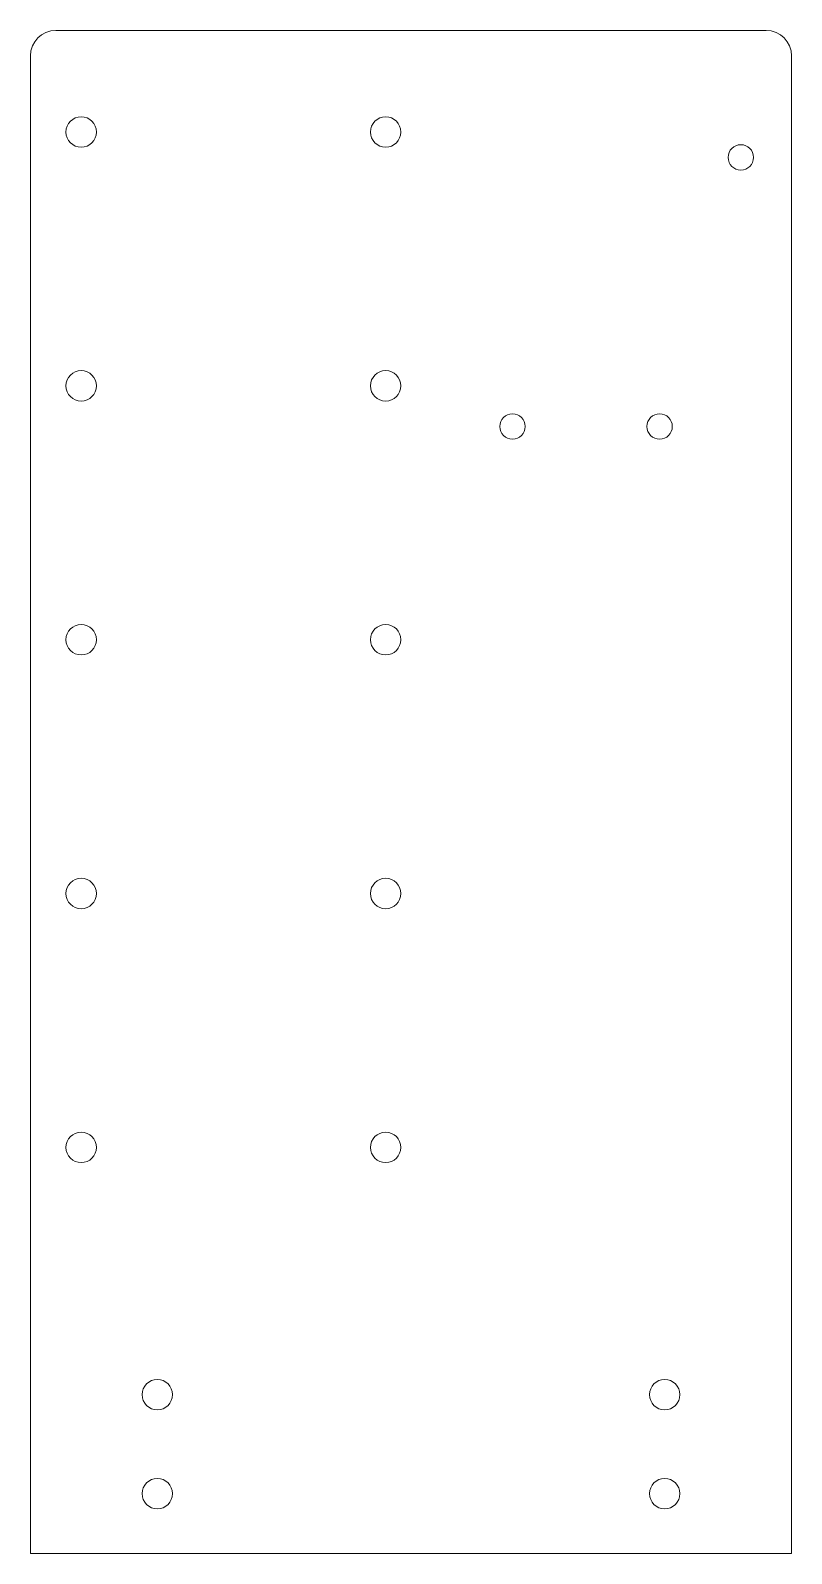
# Model space of a CAD drawing. Header units: millimetres. Extents: x -53 to 97, y -218 to 82.
import ezdxf

# ---------------------------------------------------------------- set-up
doc = ezdxf.new("R2010")
doc.units = ezdxf.units.MM

msp = doc.modelspace()

# ---------------------------------------------------------------- linework, layer by layer
at = {"color": 7, "linetype": 'Continuous', "lineweight": 15}
for p, q in [((92.49, 81.62), (-47.51, 81.62)), ((-52.51, 76.62), (-52.51, -218.38)), ((97.49, -218.38), (97.49, 76.62)), ((-52.51, -218.38), (97.49, -218.38))]:
    msp.add_line(p, q, dxfattribs=at)
for centre, radius in [((-42.51, 61.62), 3), ((17.49, 61.62), 3), ((87.49, 56.62), 2.5), ((-42.51, 11.62), 3), ((17.49, 11.62), 3), ((42.49, 3.62), 2.5), ((71.49, 3.62), 2.5), ((-42.51, -38.38), 3), ((17.49, -38.38), 3), ((-42.51, -88.38), 3), ((17.49, -88.38), 3), ((-42.51, -138.38), 3), ((17.49, -138.38), 3), ((-27.51, -187.08), 3), ((72.49, -187.08), 3), ((-27.51, -206.58), 3), ((72.49, -206.58), 3)]:
    msp.add_circle(centre, radius, dxfattribs=at)
for centre, start, end in [((-47.51, 76.62), 90, 180), ((92.49, 76.62), 0, 90)]:
    msp.add_arc(centre, 5, start, end, dxfattribs=at)

doc.saveas('drawing.dxf')
